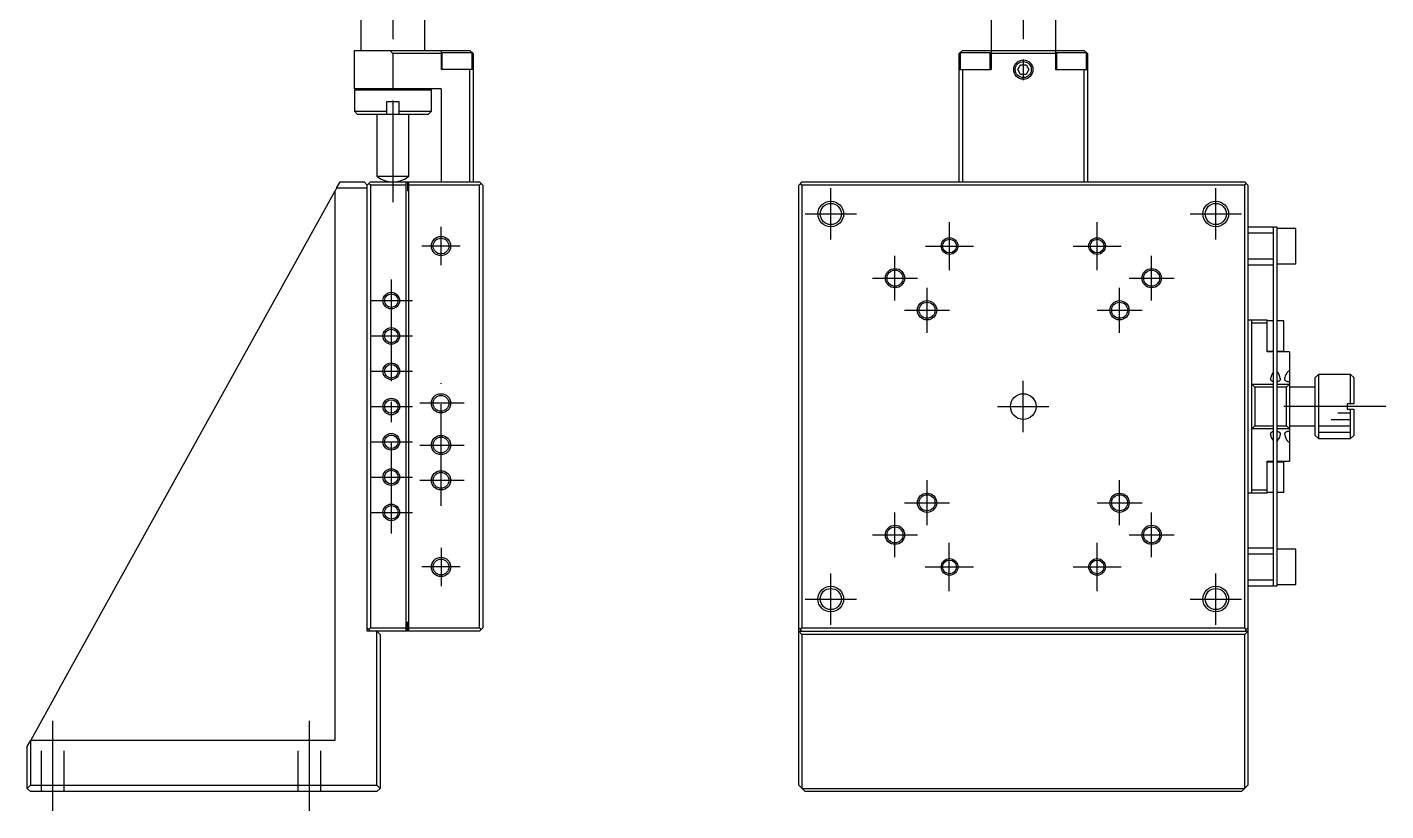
# Model space of a CAD drawing. Extents: x 0 to 457, y -8 to 353.
# Drawn here: x 0 to 211.8, y 101.7 to 223.9 of the extents above; entities that cross this region are included whole.
import ezdxf

# ---------------------------------------------------------------- set-up
doc = ezdxf.new("R2010")
doc.units = 0
doc.header["$LTSCALE"] = 0.5
doc.linetypes.add('CENTER', pattern=[50.8, 31.75, -6.35, 6.35, -6.35])
doc.linetypes.add('DASHED', pattern=[19.05, 12.7, -6.35])
for name, color, linetype in [('MSM_CENTER', 1, 'CENTER'), ('MSM_CONTINUOUS', 7, 'CONTINUOUS'), ('MSM_DASHED', 4, 'DASHED'), ('MSM_NARROW', 5, 'CONTINUOUS')]:
    doc.layers.add(name, color=color, linetype=linetype)

msp = doc.modelspace()

# ---------------------------------------------------------------- linework, layer by layer
at = {"layer": 'MSM_CENTER'}
for p, q in [((57, 263.250003), (57, 194.750004)), ((155.25, 263.250003), (155.25, 215.249997)), ((125.25, 190.749997), (125.25, 198.749997)), ((185.25, 190.749997), (185.25, 198.749997)), ((64.5, 186.749999), (64.5, 192.749998)), ((121.25, 194.749997), (129.25, 194.749997)), ((143.75, 185.999997), (143.75, 193.499997)), ((166.75, 185.999997), (166.75, 193.499997)), ((181.25, 194.749997), (189.25, 194.749997)), ((67.5, 189.749998), (61.500001, 189.749998)), ((140, 189.749997), (147.5, 189.749997)), ((163, 189.749997), (170.5, 189.749997)), ((135.25, 181.249997), (135.25, 188.249997)), ((175.25, 181.249997), (175.25, 188.249997)), ((56.749999, 184.549996), (56.749999, 144.949996)), ((131.75, 184.749997), (138.75, 184.749997)), ((171.75, 184.749997), (178.75, 184.749997)), ((140.25, 176.249997), (140.25, 183.249997)), ((170.25, 176.249997), (170.25, 183.249997)), ((53.449999, 181.249996), (60.049999, 181.249996)), ((136.75, 179.749997), (143.75, 179.749997)), ((166.75, 179.749997), (173.75, 179.749997)), ((53.449999, 175.749996), (60.049999, 175.749996)), ((53.449999, 170.249997), (60.049999, 170.249997)), ((64.5, 149.25), (64.5, 168.378391)), ((155.25, 160.749997), (155.25, 168.749997)), ((68.112392, 165.249998), (61.201133, 165.249998)), ((53.449999, 164.749996), (60.049999, 164.749996)), ((151.25, 164.749997), (159.25, 164.749997)), ((211.75, 164.749997), (194.75, 164.749997)), ((53.449999, 159.249995), (60.049999, 159.249995)), ((61.201133, 158.749998), (68.112392, 158.749998)), ((53.449999, 153.749995), (60.049999, 153.749995)), ((61.201133, 153.25), (68.112392, 153.25)), ((140.25, 146.249997), (140.25, 153.249997)), ((170.25, 146.249997), (170.25, 153.249997)), ((53.449999, 148.249996), (60.049999, 148.249996)), ((135.25, 141.249997), (135.25, 148.249997)), ((136.75, 149.749997), (143.75, 149.749997)), ((166.75, 149.749997), (173.75, 149.749997)), ((175.25, 141.249997), (175.25, 148.249997)), ((131.75, 144.749997), (138.75, 144.749997)), ((171.75, 144.749997), (178.75, 144.749997)), ((64.5, 142.749996), (64.5, 136.749997)), ((143.713551, 136.002018), (143.713551, 143.502018)), ((166.75, 135.999997), (166.75, 143.499997)), ((67.5, 139.749997), (61.500001, 139.749997)), ((125.25, 130.749997), (125.25, 138.749997)), ((139.963551, 139.752018), (147.463551, 139.752018)), ((163, 139.749997), (170.5, 139.749997)), ((185.25, 130.749997), (185.25, 138.749997)), ((121.25, 134.749997), (129.25, 134.749997)), ((181.25, 134.749997), (189.25, 134.749997)), ((4, 101.749997), (4, 115.749997)), ((44, 101.749997), (44, 115.749997))]:
    msp.add_line(p, q, dxfattribs=at)
at = {"layer": 'MSM_CONTINUOUS'}
for p, q in [((52, 228.499996), (52, 220.249996)), ((62, 220.249996), (62, 228.499996)), ((150.25, 228.499996), (150.25, 217.249997)), ((160.25, 228.499996), (160.25, 217.249997)), ((51, 214.249997), (51, 220.249997)), ((51, 220.249997), (69, 220.249997)), ((57, 219.749997), (56.5, 220.249997)), ((64.5, 220.249997), (64.5, 217.249997)), ((69.5, 219.749997), (69, 220.249997)), ((145.75, 220.249997), (145.25, 219.749997)), ((145.75, 220.249997), (164.75, 220.249997)), ((165.25, 219.749997), (164.75, 220.249997)), ((57, 219.749997), (57, 214.249997)), ((64.5, 219.749997), (57, 219.749997)), ((69.35, 219.849996), (64.65, 219.849997)), ((64.65, 219.849997), (64.65, 217.249997)), ((69.35, 217.249996), (69.35, 219.849996)), ((69.5, 219.749997), (69.5, 199.749997)), ((145.25, 199.749997), (145.25, 219.749997)), ((150.1, 219.849997), (145.4, 219.849997)), ((145.4, 219.849997), (145.4, 217.249997)), ((148.85, 219.849996), (146.65, 219.849996)), ((150.1, 217.249997), (150.1, 219.849997)), ((160.25, 219.749997), (150.25, 219.749997)), ((165.1, 219.849997), (160.4, 219.849997)), ((160.4, 219.849997), (160.4, 217.249997)), ((163.85, 219.849996), (161.65, 219.849996)), ((165.1, 217.249997), (165.1, 219.849997)), ((165.25, 219.749997), (165.25, 199.749997)), ((69.5, 217.249997), (64.5, 217.249997)), ((69, 199.749997), (69, 217.249997)), ((145.25, 217.249997), (150.25, 217.249997)), ((145.75, 217.249997), (145.75, 199.749997)), ((154.383975, 217.249997), (154.816987, 217.999997)), ((154.816987, 216.499997), (154.383975, 217.249997)), ((154.816987, 217.999997), (155.683013, 217.999997)), ((155.683013, 216.499997), (154.816987, 216.499997)), ((155.683013, 217.999997), (156.116025, 217.249997)), ((156.116025, 217.249997), (155.683013, 216.499997)), ((160.25, 217.249997), (165.25, 217.249997)), ((164.75, 199.749997), (164.75, 217.249997)), ((64.5, 214.249997), (51, 214.249997)), ((51.2, 214.249996), (51, 214.049996)), ((57, 214.049997), (51, 214.049996)), ((51, 214.049996), (51, 210.749996)), ((63, 214.049997), (57, 214.049997)), ((63, 214.049997), (62.8, 214.249997)), ((63, 210.749997), (63, 214.049997)), ((64.5, 214.249997), (64.5, 199.749997)), ((58, 212.249997), (56, 212.249996)), ((56, 212.249996), (56, 210.249996)), ((58, 210.249997), (58, 212.249997)), ((51, 210.749996), (56, 210.749996)), ((51, 210.749996), (51.5, 210.249996)), ((58, 210.249996), (51.5, 210.249996)), ((54.500004, 210.249996), (54.500004, 200.627505)), ((58, 210.749997), (63, 210.749997)), ((62.5, 210.249997), (58, 210.249997)), ((59.499996, 200.627505), (59.499996, 210.249996)), ((62.5, 210.249997), (63, 210.749997)), ((48.224887, 198.749997), (48.779197, 199.749997)), ((48.779197, 199.749997), (52.5, 199.749997)), ((53, 199.249997), (52.5, 199.749997)), ((53, 199.249997), (53.5, 199.749997)), ((53, 129.749997), (53, 199.249997)), ((53.5, 199.249997), (53.25, 199.499997)), ((53.5, 199.749997), (70.5, 199.749997)), ((59, 199.249997), (53.5, 199.249997)), ((53.5, 199.249997), (53.5, 130.249997)), ((54.500004, 200.627505), (59.499996, 200.627505)), ((59, 199.749997), (59, 129.749997)), ((59.25, 199.749997), (59.25, 198.349997)), ((59.5, 129.749997), (59.5, 199.749997)), ((70.5, 199.249997), (59.5, 199.249997)), ((70.5, 199.749997), (71, 199.249997)), ((70.75, 199.499997), (70.5, 199.249997)), ((70.5, 130.249997), (70.5, 199.249997)), ((71, 199.249997), (71, 130.249997)), ((120.75, 199.749997), (120.25, 199.249997)), ((120.25, 105.749997), (120.25, 199.249997)), ((120.75, 199.249997), (120.5, 199.499997)), ((120.75, 199.749997), (189.75, 199.749997)), ((120.75, 199.249997), (120.75, 130.249997)), ((189.75, 199.249997), (120.75, 199.249997)), ((190.25, 199.249997), (189.75, 199.749997)), ((189.75, 199.249997), (190, 199.499997)), ((189.75, 130.249997), (189.75, 199.249997)), ((190.25, 199.249997), (190.25, 105.749997)), ((4.988781, 120.749997), (48, 198.344289)), ((48.224887, 198.749997), (48, 198.344289)), ((48, 112.749997), (48, 198.344289)), ((53, 198.749997), (48.224887, 198.749997)), ((59.5, 198.349997), (59.25, 198.349997)), ((190.45, 192.749997), (190.25, 192.549997)), ((190.45, 192.749997), (194.05, 192.749997)), ((194.25, 192.549997), (194.05, 192.749997)), ((194.25, 136.749997), (194.25, 192.749997)), ((194.25, 192.749997), (194.75, 192.749997)), ((194.75, 192.749997), (194.75, 136.749997)), ((194.25, 191.749997), (190.25, 191.749997)), ((197.75, 192.499997), (194.75, 192.499997)), ((197.75, 186.999997), (197.75, 192.499997)), ((190.25, 187.749997), (194.25, 187.749997)), ((190.25, 186.949997), (190.45, 186.749997)), ((194.05, 186.749997), (190.45, 186.749997)), ((194.05, 186.749997), (194.25, 186.949997)), ((194.75, 186.999997), (197.75, 186.999997)), ((190.25, 178.249997), (193.25, 178.249997)), ((190.85, 151.249997), (190.85, 178.249997)), ((193.25, 173.249997), (193.25, 178.249997)), ((194.25, 178.099997), (193.25, 178.099997)), ((195.85, 178.099997), (194.75, 178.099997)), ((195.85, 173.399997), (195.85, 178.099997)), ((193.25, 177.749997), (190.85, 177.749997)), ((193.25, 173.399997), (194.25, 173.399997)), ((194.25, 173.249997), (193.25, 173.249997)), ((194.75, 173.399997), (195.85, 173.399997)), ((196.75, 173.249997), (194.75, 173.249997)), ((196.75, 173.249997), (196.75, 156.249997)), ((194.750031, 170.234312), (194.829544, 170.162681)), ((196.45113, 170.141965), (196.546292, 170.231624)), ((196.546292, 170.231624), (196.643304, 170.290331)), ((196.643304, 170.290331), (196.75, 170.313247)), ((201.25, 169.749997), (200.75, 169.249997)), ((201.25, 169.749997), (201.25, 159.749997)), ((206.25, 169.749997), (201.25, 169.749997)), ((206.25, 165.149997), (206.25, 169.749997)), ((206.75, 169.249997), (206.25, 169.749997)), ((190.85, 168.249997), (191.35, 167.749997)), ((190.85, 168.249997), (194.25, 168.249997)), ((194.25, 167.749997), (191.35, 167.749997)), ((191.35, 167.749997), (191.35, 161.749997)), ((193.8, 169.107691), (193.808584, 169.224659)), ((193.800102, 169.097801), (193.8, 169.107691)), ((193.801903, 169.057012), (193.800102, 169.097801)), ((193.806246, 169.017189), (193.801903, 169.057012)), ((193.813265, 168.978464), (193.806246, 169.017189)), ((193.823098, 168.940966), (193.813265, 168.978464)), ((193.832625, 168.913141), (193.823098, 168.940966)), ((193.843981, 168.886026), (193.832625, 168.913141)), ((193.857198, 168.859698), (193.843981, 168.886026)), ((193.872312, 168.834236), (193.857198, 168.859698)), ((193.889354, 168.809718), (193.872312, 168.834236)), ((193.90836, 168.786223), (193.889354, 168.809718)), ((193.927644, 168.765537), (193.90836, 168.786223)), ((193.948718, 168.7457), (193.927644, 168.765537)), ((193.971536, 168.726772), (193.948718, 168.7457)), ((193.996056, 168.708809), (193.971536, 168.726772)), ((194.022231, 168.691868), (193.996056, 168.708809)), ((194.05002, 168.676006), (194.022231, 168.691868)), ((194.075256, 168.663225), (194.05002, 168.676006)), ((194.101755, 168.651209), (194.075256, 168.663225)), ((194.129426, 168.639982), (194.101755, 168.651209)), ((194.158178, 168.629565), (194.129426, 168.639982)), ((194.187919, 168.619979), (194.158178, 168.629565)), ((194.218556, 168.611247), (194.187919, 168.619979)), ((194.25, 168.603391), (194.218556, 168.611247)), ((194.774953, 168.588592), (194.75, 168.58477)), ((194.75, 168.249997), (196.75, 168.249997)), ((196.25, 167.749997), (194.75, 167.749997)), ((194.799576, 168.592881), (194.774953, 168.588592)), ((194.823817, 168.597632), (194.799576, 168.592881)), ((194.854128, 168.604375), (194.823817, 168.597632)), ((194.883789, 168.611904), (194.854128, 168.604375)), ((194.91272, 168.620203), (194.883789, 168.611904)), ((194.94084, 168.629254), (194.91272, 168.620203)), ((194.968068, 168.63904), (194.94084, 168.629254)), ((194.994323, 168.649543), (194.968068, 168.63904)), ((195.019524, 168.660746), (194.994323, 168.649543)), ((195.04359, 168.672632), (195.019524, 168.660746)), ((195.069631, 168.687022), (195.04359, 168.672632)), ((195.094311, 168.702347), (195.069631, 168.687022)), ((195.117596, 168.718561), (195.094311, 168.702347)), ((195.139451, 168.735619), (195.117596, 168.718561)), ((195.15984, 168.753477), (195.139451, 168.735619)), ((195.17873, 168.772089), (195.15984, 168.753477)), ((195.196085, 168.79141), (195.17873, 168.772089)), ((195.21506, 168.815714), (195.196085, 168.79141)), ((195.231984, 168.841093), (195.21506, 168.815714)), ((195.246899, 168.867463), (195.231984, 168.841093)), ((195.259849, 168.894742), (195.246899, 168.867463)), ((195.270878, 168.922846), (195.259849, 168.894742)), ((195.280028, 168.951692), (195.270878, 168.922846)), ((195.287343, 168.981199), (195.280028, 168.951692)), ((195.294994, 169.026126), (195.287343, 168.981199)), ((195.299101, 169.072521), (195.294994, 169.026126)), ((195.3, 169.107724), (195.299101, 169.072521)), ((196, 169.107651), (196.013205, 169.254765)), ((196.000053, 169.098869), (196, 169.107651)), ((196.001477, 169.062678), (196.000053, 169.098869)), ((196.004917, 169.027121), (196.001477, 169.062678)), ((196.010464, 168.992306), (196.004917, 169.027121)), ((196.01821, 168.958342), (196.010464, 168.992306)), ((196.028246, 168.925336), (196.01821, 168.958342)), ((196.040663, 168.893397), (196.028246, 168.925336)), ((196.055552, 168.862635), (196.040663, 168.893397)), ((196.069536, 168.838566), (196.055552, 168.862635)), ((196.085301, 168.815255), (196.069536, 168.838566)), ((196.102847, 168.79277), (196.085301, 168.815255)), ((196.122173, 168.771177), (196.102847, 168.79277)), ((196.143279, 168.750544), (196.122173, 168.771177)), ((196.166165, 168.730939), (196.143279, 168.750544)), ((196.188853, 168.713812), (196.166165, 168.730939)), ((196.213139, 168.697532), (196.188853, 168.713812)), ((196.23895, 168.682141), (196.213139, 168.697532)), ((196.266213, 168.667679), (196.23895, 168.682141)), ((196.25, 167.749997), (196.75, 168.249997)), ((196.25, 161.749997), (196.25, 167.749997)), ((196.294855, 168.654188), (196.266213, 168.667679)), ((196.324803, 168.64171), (196.294855, 168.654188)), ((196.350911, 168.632034), (196.324803, 168.64171)), ((196.377976, 168.623037), (196.350911, 168.632034)), ((196.405911, 168.614732), (196.377976, 168.623037)), ((196.434627, 168.60713), (196.405911, 168.614732)), ((196.464037, 168.600243), (196.434627, 168.60713)), ((196.494054, 168.594085), (196.464037, 168.600243)), ((196.524591, 168.588667), (196.494054, 168.594085)), ((196.555699, 168.583974), (196.524591, 168.588667)), ((196.587362, 168.579995), (196.555699, 168.583974)), ((196.619465, 168.576733), (196.587362, 168.579995)), ((196.651894, 168.57419), (196.619465, 168.576733)), ((196.684536, 168.57237), (196.651894, 168.57419)), ((196.717276, 168.571276), (196.684536, 168.57237)), ((196.75, 168.570911), (196.717276, 168.571276)), ((200.75, 167.749997), (196.75, 167.749997)), ((200.75, 160.249997), (200.75, 169.249997)), ((206.75, 169.249997), (206.75, 165.149997)), ((206.75, 165.149997), (205.75, 165.149997)), ((205.75, 165.149997), (205.75, 164.349997)), ((205.75, 164.349997), (206.75, 164.349997)), ((206.25, 159.749997), (206.25, 164.349997)), ((206.75, 164.349997), (206.75, 160.249997)), ((191.35, 161.749997), (190.85, 161.249997)), ((194.25, 161.249997), (190.85, 161.249997)), ((191.35, 161.749997), (194.25, 161.749997)), ((194.75, 161.749997), (196.25, 161.749997)), ((196.75, 161.249997), (194.75, 161.249997)), ((196.75, 161.249997), (196.25, 161.749997)), ((196.75, 161.749997), (200.75, 161.749997)), ((193.8, 160.392404), (193.800003, 160.394456)), ((193.800003, 160.394456), (193.801032, 160.430056)), ((193.801032, 160.430056), (193.803976, 160.465056)), ((193.803976, 160.465056), (193.808921, 160.499356)), ((193.808921, 160.499356), (193.815954, 160.532854)), ((193.815954, 160.532854), (193.825163, 160.565451)), ((193.825163, 160.565451), (193.836634, 160.597046)), ((193.836634, 160.597046), (193.850454, 160.627537)), ((193.850454, 160.627537), (193.863389, 160.651278)), ((193.863389, 160.651278), (193.87801, 160.674328)), ((193.87801, 160.674328), (193.894317, 160.696624)), ((193.894317, 160.696624), (193.912309, 160.718105)), ((193.912309, 160.718105), (193.931986, 160.738708)), ((193.931986, 160.738708), (193.953346, 160.758372)), ((193.953346, 160.758372), (193.976389, 160.777034)), ((193.976389, 160.777034), (193.998149, 160.792643)), ((193.998149, 160.792643), (194.021336, 160.807515)), ((194.021336, 160.807515), (194.045877, 160.821621)), ((194.045877, 160.821621), (194.071701, 160.83493)), ((194.071701, 160.83493), (194.098735, 160.847411)), ((194.098735, 160.847411), (194.126907, 160.859034)), ((194.126907, 160.859034), (194.156144, 160.869768)), ((194.156144, 160.869768), (194.186374, 160.879584)), ((194.186374, 160.879584), (194.21772, 160.888536)), ((194.21772, 160.888536), (194.25, 160.896602)), ((194.75, 160.915223), (194.782393, 160.910151)), ((194.782393, 160.910151), (194.814279, 160.904268)), ((194.814279, 160.904268), (194.845556, 160.897587)), ((194.845556, 160.897587), (194.876119, 160.890119)), ((194.876119, 160.890119), (194.905863, 160.881879)), ((194.905863, 160.881879), (194.934684, 160.872878)), ((194.934684, 160.872878), (194.962478, 160.86313)), ((194.962478, 160.86313), (194.989197, 160.852634)), ((194.989197, 160.852634), (195.014948, 160.841356)), ((195.014948, 160.841356), (195.039679, 160.829321)), ((195.039679, 160.829321), (195.063337, 160.816557)), ((195.063337, 160.816557), (195.085871, 160.803091)), ((195.085871, 160.803091), (195.107229, 160.788949)), ((195.107229, 160.788949), (195.12736, 160.774159)), ((195.12736, 160.774159), (195.150589, 160.75495)), ((195.150589, 160.75495), (195.172064, 160.734716)), ((195.172064, 160.734716), (195.191779, 160.713524)), ((195.191779, 160.713524), (195.209731, 160.691439)), ((195.209731, 160.691439), (195.225916, 160.668527)), ((195.225916, 160.668527), (195.24033, 160.644853)), ((195.24033, 160.644853), (195.255689, 160.614732)), ((195.255689, 160.614732), (195.26861, 160.58344)), ((195.26861, 160.58344), (195.279182, 160.551086)), ((195.279182, 160.551086), (195.287489, 160.517774)), ((195.287489, 160.517774), (195.29362, 160.483612)), ((195.3, 160.392279), (195.289225, 160.260238)), ((195.29362, 160.483612), (195.29766, 160.448705)), ((195.29766, 160.448705), (195.299696, 160.413159)), ((195.299696, 160.413159), (195.3, 160.392279)), ((196, 160.392395), (196.001044, 160.430228)), ((196.001044, 160.430228), (196.004591, 160.470284)), ((196.004591, 160.470284), (196.010781, 160.509391)), ((196.010781, 160.509391), (196.019745, 160.547397)), ((196.019745, 160.547397), (196.031617, 160.584153)), ((196.031617, 160.584153), (196.046527, 160.619508)), ((196.046527, 160.619508), (196.059083, 160.643761)), ((196.059083, 160.643761), (196.07335, 160.667319)), ((196.07335, 160.667319), (196.089332, 160.690118)), ((196.089332, 160.690118), (196.107029, 160.712095)), ((196.107029, 160.712095), (196.126446, 160.733185)), ((196.126446, 160.733185), (196.147584, 160.753324)), ((196.147584, 160.753324), (196.170445, 160.772448)), ((196.170445, 160.772448), (196.192087, 160.788455)), ((196.192087, 160.788455), (196.215195, 160.803715)), ((196.215195, 160.803715), (196.239694, 160.818196)), ((196.239694, 160.818196), (196.265514, 160.831865)), ((196.265514, 160.831865), (196.292582, 160.844691)), ((196.292582, 160.844691), (196.320825, 160.856642)), ((196.320825, 160.856642), (196.350171, 160.867686)), ((196.350171, 160.867686), (196.380548, 160.877789)), ((196.380548, 160.877789), (196.407451, 160.88572)), ((196.407451, 160.88572), (196.435172, 160.893006)), ((196.435172, 160.893006), (196.463621, 160.899638)), ((196.547867, 159.267305), (196.45619, 159.352174)), ((196.463621, 160.899638), (196.492707, 160.905611)), ((196.492707, 160.905611), (196.522342, 160.910916)), ((196.522342, 160.910916), (196.552436, 160.915545)), ((196.636628, 159.212568), (196.547867, 159.267305)), ((196.552436, 160.915545), (196.582899, 160.919491)), ((196.582899, 160.919491), (196.613642, 160.922747)), ((196.613642, 160.922747), (196.647397, 160.925516)), ((196.75, 159.186746), (196.636628, 159.212568)), ((196.647397, 160.925516), (196.681464, 160.927496)), ((196.681464, 160.927496), (196.715709, 160.928685)), ((196.715709, 160.928685), (196.75, 160.929082)), ((200.75, 160.249997), (201.25, 159.749997)), ((201.25, 159.749997), (206.25, 159.749997)), ((206.25, 159.749997), (206.75, 160.249997)), ((193.25, 156.249997), (194.25, 156.249997)), ((193.25, 151.249997), (193.25, 156.249997)), ((194.25, 156.099997), (193.25, 156.099997)), ((194.75, 156.249997), (196.75, 156.249997)), ((195.85, 156.099997), (194.75, 156.099997)), ((195.85, 151.399997), (195.85, 156.099997)), ((193.25, 151.249997), (190.25, 151.249997)), ((190.85, 151.749997), (193.25, 151.749997)), ((193.25, 151.399997), (194.25, 151.399997)), ((194.75, 151.399997), (195.85, 151.399997)), ((190.45, 142.749997), (190.25, 142.549997)), ((190.45, 142.749997), (194.05, 142.749997)), ((194.25, 142.549997), (194.05, 142.749997)), ((197.75, 142.499997), (194.75, 142.499997)), ((197.75, 136.999997), (197.75, 142.499997)), ((194.25, 141.749997), (190.25, 141.749997)), ((190.25, 137.749997), (194.25, 137.749997)), ((190.25, 136.949997), (190.45, 136.749997)), ((194.05, 136.749997), (190.45, 136.749997)), ((194.05, 136.749997), (194.25, 136.949997)), ((194.75, 136.749997), (194.25, 136.749997)), ((194.75, 136.999997), (197.75, 136.999997)), ((53.5, 129.749997), (53, 130.249997)), ((70.5, 129.749997), (53, 129.749997)), ((53.25, 129.999997), (53.5, 130.249997)), ((53.5, 130.249997), (59, 130.249997)), ((54.5, 105.749997), (54.5, 129.749997)), ((54.5, 129.749997), (55, 129.249997)), ((55, 129.249997), (55, 105.249997)), ((59.25, 129.749997), (59.25, 131.149997)), ((59.5, 131.149997), (59.25, 131.149997)), ((59.5, 130.249997), (70.5, 130.249997)), ((70.5, 130.249997), (70.75, 129.999997)), ((71, 130.249997), (70.5, 129.749997)), ((120.25, 130.249997), (120.75, 129.749997)), ((120.25, 129.749997), (120.75, 129.249997)), ((120.25, 129.749997), (190.25, 129.749997)), ((120.5, 129.999997), (120.75, 130.249997)), ((120.75, 130.249997), (189.75, 130.249997)), ((189.75, 129.249997), (120.75, 129.249997)), ((120.75, 129.249997), (120.75, 105.249997)), ((190, 129.999997), (189.75, 130.249997)), ((189.75, 129.749997), (190.25, 130.249997)), ((189.75, 129.249997), (190.25, 129.749997)), ((189.75, 105.249997), (189.75, 129.249997)), ((4.988781, 120.749997), (0.554309, 112.749997)), ((0, 111.749997), (0.5, 112.65202)), ((0.554309, 112.749997), (0.5, 112.65202)), ((0.5, 112.65202), (0.5, 105.749997)), ((0.554309, 112.749997), (48, 112.749997)), ((0, 105.249997), (0, 111.749997)), ((0.5, 105.749997), (0, 105.249997)), ((0, 105.249997), (0.5, 104.749997)), ((0.5, 105.749997), (54.5, 105.749997)), ((54.5, 104.749997), (0.5, 104.749997)), ((55, 105.249997), (54.5, 105.749997)), ((54.5, 104.749997), (55, 105.249997)), ((121.25, 104.749997), (120.25, 105.749997)), ((120.75, 105.249997), (189.75, 105.249997)), ((189.25, 104.749997), (121.25, 104.749997)), ((190.25, 105.749997), (189.25, 104.749997))]:
    msp.add_line(p, q, dxfattribs=at)
for centre, radius in [((155.25, 217.249997), 1.25), ((125.25, 194.749997), 1.65), ((185.25, 194.749997), 1.65), ((64.5, 189.749999), 1.2295), ((143.75, 189.749997), 1.075), ((166.75, 189.749997), 1.075), ((135.25, 184.749997), 1.25), ((175.25, 184.749997), 1.25), ((56.75, 181.249996), 1.0565), ((140.25, 179.749997), 1.25), ((170.25, 179.749997), 1.25), ((56.75, 175.749995), 1.0565), ((56.75, 170.249996), 1.0565), ((56.75, 164.749996), 1.0565), ((64.499999, 165.249999), 1.2295), ((155.25, 164.749997), 2), ((56.75, 159.249995), 1.0565), ((64.499999, 158.749999), 1.2295), ((56.75, 153.749994), 1.0565), ((64.499999, 153.25), 1.2295), ((140.25, 149.749997), 1.25), ((170.25, 149.749997), 1.25), ((56.75, 148.249995), 1.0565), ((135.25, 144.749997), 1.25), ((175.25, 144.749997), 1.25), ((64.499999, 139.749997), 1.2295), ((143.75, 139.749997), 1.075), ((166.75, 139.749997), 1.075), ((125.25, 134.749997), 1.65), ((185.25, 134.749997), 1.65)]:
    msp.add_circle(centre, radius, dxfattribs=at)
for centre, radius, start, end in [((57, 203.750001), 3.999997, 231.317811, 308.68221534), ((195.763188, 168.847211), 1.990715, 139.47983532, 169.07029629), ((193.45587, 168.917716), 1.853893, 5.88266192, 42.18611397), ((197.950148, 168.850364), 1.978709, 139.25077852, 168.20700869), ((195.629747, 160.574815), 1.838817, 185.693117, 221.386932), ((193.443711, 160.617317), 1.879742, 314.02564064, 349.04943393), ((197.850082, 160.583608), 1.859937, 185.90079989, 221.4590073)]:
    msp.add_arc(centre, radius, start, end, dxfattribs=at)
at = {"layer": 'MSM_DASHED'}
for p, q in [((2.25, 104.749997), (2.25, 112.749997)), ((5.75, 104.749997), (5.75, 112.749997)), ((42.25, 104.749997), (42.25, 112.749997)), ((45.75, 104.749997), (45.75, 112.749997))]:
    msp.add_line(p, q, dxfattribs=at)
at = {"layer": 'MSM_NARROW'}
for p, q in [((204.25, 163.749997), (206.25, 163.749997)), ((201.25, 161.749997), (206.25, 161.749997)), ((203.25, 162.749997), (206.25, 162.749997)), ((201.25, 160.749997), (206.25, 160.749997))]:
    msp.add_line(p, q, dxfattribs=at)
for centre, radius in [((155.25, 217.249997), 1.5), ((125.25, 194.749997), 2), ((185.25, 194.749997), 2), ((64.5, 189.749999), 1.5), ((143.75, 189.749997), 1.3), ((166.75, 189.749997), 1.3), ((135.25, 184.749997), 1.5), ((175.25, 184.749997), 1.5), ((56.75, 181.249996), 1.3), ((140.25, 179.749997), 1.5), ((170.25, 179.749997), 1.5), ((56.75, 175.749995), 1.3), ((56.75, 170.249996), 1.3), ((56.75, 164.749996), 1.3), ((64.499999, 165.249999), 1.5), ((56.75, 159.249995), 1.3), ((64.499999, 158.749999), 1.5), ((56.75, 153.749994), 1.3), ((64.499999, 153.25), 1.5), ((140.25, 149.749997), 1.5), ((170.25, 149.749997), 1.5), ((56.75, 148.249995), 1.3), ((135.25, 144.749997), 1.5), ((175.25, 144.749997), 1.5), ((64.499999, 139.749997), 1.5), ((143.75, 139.749997), 1.3), ((166.75, 139.749997), 1.3), ((125.25, 134.749997), 2), ((185.25, 134.749997), 2)]:
    msp.add_circle(centre, radius, dxfattribs=at)

doc.saveas('drawing.dxf')
